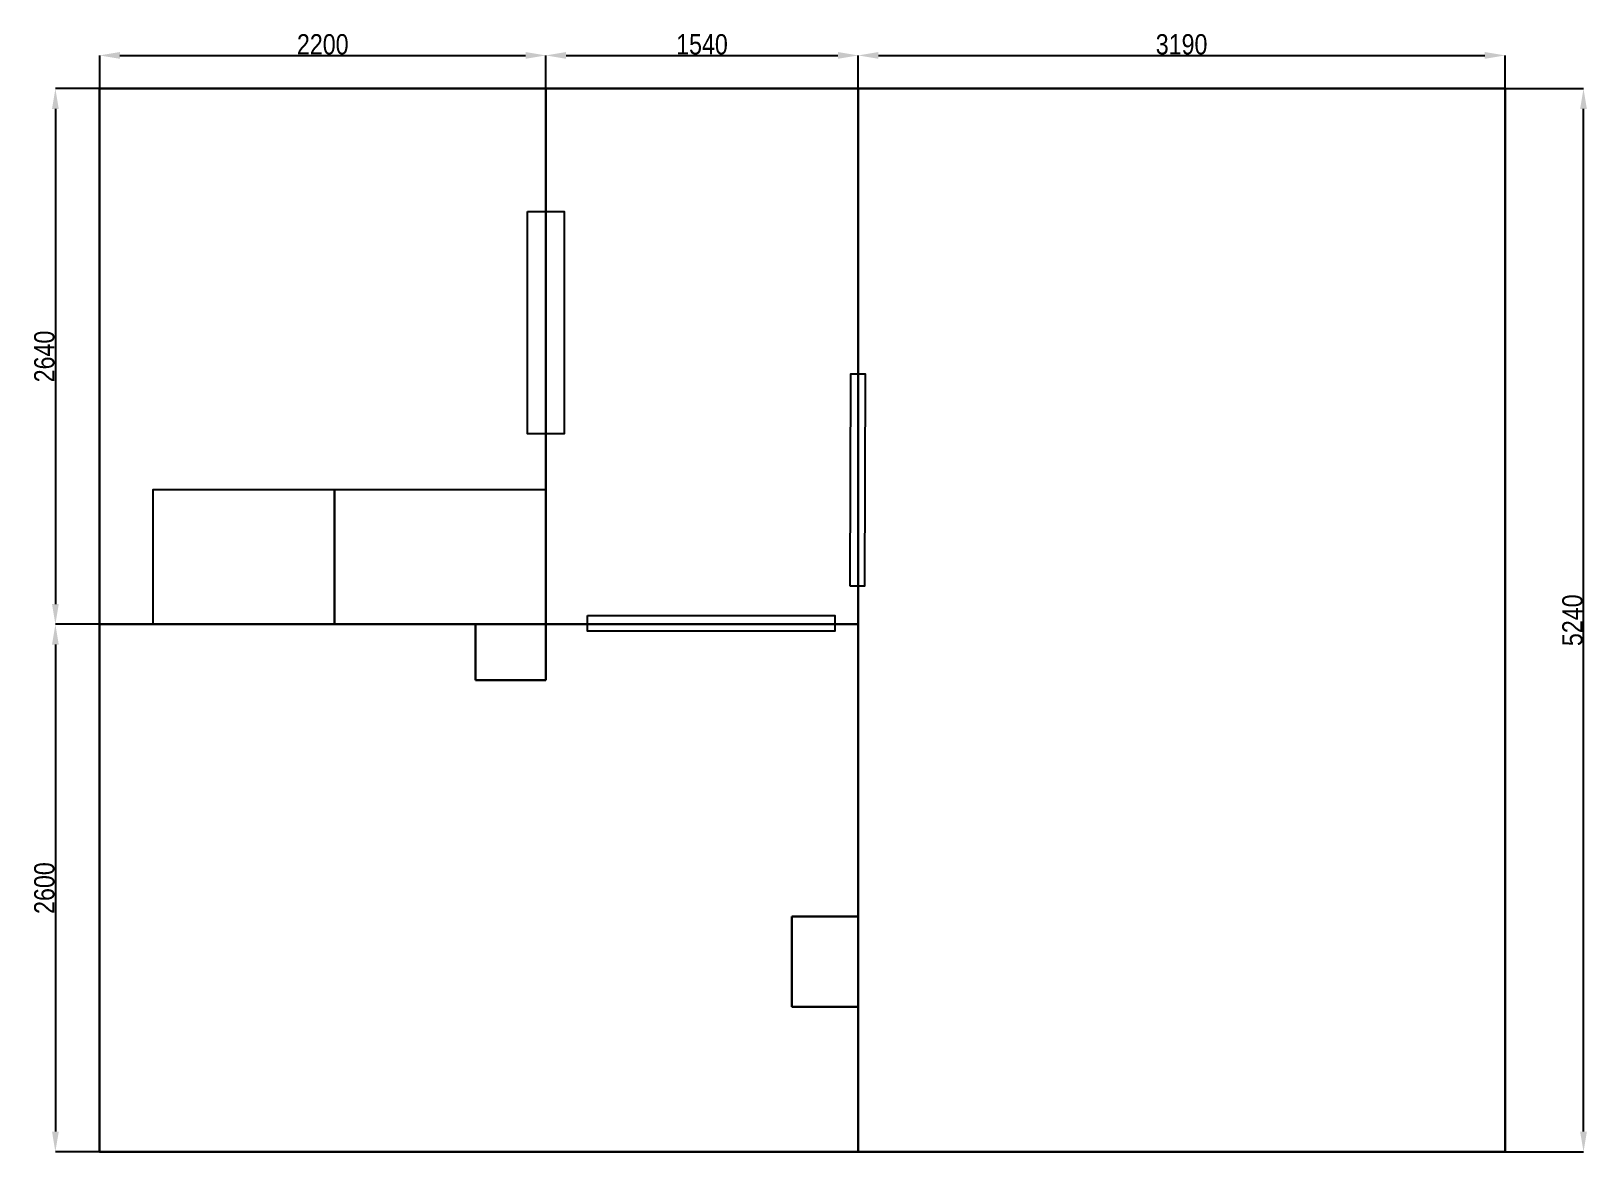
# Model space of a CAD drawing. Header units: millimetres. Extents: x -1 to 14184, y -1 to 9407.
# Drawn here: x 6513 to 14184, y 3883 to 9407 of the extents above; entities that cross this region are included whole.
import ezdxf

# ---------------------------------------------------------------- set-up
doc = ezdxf.new("R2010")
doc.units = ezdxf.units.MM
doc.header["$PDMODE"] = 35
doc.layers.add('dimensions', color=253, linetype='Continuous', lineweight=25)
doc.layers.add('pribor', color=3, linetype='Continuous', lineweight=30)
doc.styles.get("Standard").update_dxf_attribs({"font": 'ARIALN.TTF'})
doc.dimstyles.new('Copy(2) of ISO-25', dxfattribs={"dimtxt": 100, "dimasz": 100, "dimexe": 0, "dimexo": 0.625, "dimgap": 3, "dimtad": 1, "dimtxsty": 'Standard', "dimcen": 2.5, "dimadec": 0, "dimazin": 0, "dimtfac": 1, "dimtmove": 0, "dimatfit": 3, "dimfxl": 1, "dimarcsym": 0})

# ---------------------------------------------------------------- blocks, each defined once
blk = doc.blocks.new('*D17')
at = {"layer": 'Defpoints', "color": 0, "transparency": 16777216}
for p in [(13780.6, 9123.5), (14167.4, 9123.5), (13780.6, 3883.5)]:
    blk.add_point(p, dxfattribs=at)
at = {"layer": 'dimensions', "color": 0, "lineweight": -2, "transparency": 16777216}
for p, q in [((13781.2, 9123.5), (14167.4, 9123.5)), ((14167.4, 3983.5), (14167.4, 9023.5)), ((13781.2, 3883.5), (14167.4, 3883.5))]:
    blk.add_line(p, q, dxfattribs=at)
at = {"layer": 'dimensions', "color": 0, "transparency": 16777216}
for points in [[(14150.7, 9023.5), (14184.1, 9023.5), (14167.4, 9123.5)], [(14150.7, 3983.5), (14184.1, 3983.5), (14167.4, 3883.5)]]:
    blk.add_solid(points, dxfattribs=at)
at = {"layer": 'dimensions', "color": 0, "transparency": 16777216, "insert": (14113.3, 6503.5), "char_height": 100, "attachment_point": 5, "rotation": 90}
blk.add_mtext('5240', dxfattribs=at)
blk = doc.blocks.new('*D18')
at = {"layer": 'Defpoints', "color": 0, "transparency": 16777216}
for p in [(13780.6, 9287.2), (10590.6, 9123.5), (13780.6, 9123.5)]:
    blk.add_point(p, dxfattribs=at)
at = {"layer": 'dimensions', "color": 0, "lineweight": -2, "transparency": 16777216}
for p, q in [((10590.6, 9124.1), (10590.6, 9287.2)), ((10690.6, 9287.2), (13680.6, 9287.2)), ((13780.6, 9124.1), (13780.6, 9287.2))]:
    blk.add_line(p, q, dxfattribs=at)
at = {"layer": 'dimensions', "color": 0, "transparency": 16777216}
for points in [[(10690.6, 9303.9), (10690.6, 9270.5), (10590.6, 9287.2)], [(13680.6, 9303.9), (13680.6, 9270.5), (13780.6, 9287.2)]]:
    blk.add_solid(points, dxfattribs=at)
at = {"layer": 'dimensions', "color": 0, "transparency": 16777216, "insert": (12185.6, 9341.3), "char_height": 100, "attachment_point": 5}
blk.add_mtext('3190', dxfattribs=at)
blk = doc.blocks.new('*D19')
at = {"layer": 'Defpoints', "color": 0, "transparency": 16777216}
for p in [(6850.6, 6483.5), (6632.2, 3883.5), (6850.6, 3883.5)]:
    blk.add_point(p, dxfattribs=at)
at = {"layer": 'dimensions', "color": 0, "lineweight": -2, "transparency": 16777216}
for p, q in [((6849.9, 6483.5), (6632.2, 6483.5)), ((6632.2, 6383.5), (6632.2, 3983.5)), ((6849.9, 3883.5), (6632.2, 3883.5))]:
    blk.add_line(p, q, dxfattribs=at)
at = {"layer": 'dimensions', "color": 0, "transparency": 16777216}
for points in [[(6615.6, 6383.5), (6648.9, 6383.5), (6632.2, 6483.5)], [(6615.6, 3983.5), (6648.9, 3983.5), (6632.2, 3883.5)]]:
    blk.add_solid(points, dxfattribs=at)
at = {"layer": 'dimensions', "color": 0, "transparency": 16777216, "insert": (6578.2, 5183.5), "char_height": 100, "attachment_point": 5, "rotation": 90}
blk.add_mtext('2600', dxfattribs=at)
blk = doc.blocks.new('*D20')
at = {"layer": 'Defpoints', "color": 0, "transparency": 16777216}
for p in [(6850.6, 9123.5), (6632.2, 6483.5), (6850.6, 6483.5)]:
    blk.add_point(p, dxfattribs=at)
at = {"layer": 'dimensions', "color": 0, "lineweight": -2, "transparency": 16777216}
for p, q in [((6849.9, 9123.5), (6632.2, 9123.5)), ((6632.2, 9023.5), (6632.2, 6583.5)), ((6849.9, 6483.5), (6632.2, 6483.5))]:
    blk.add_line(p, q, dxfattribs=at)
at = {"layer": 'dimensions', "color": 0, "transparency": 16777216}
for points in [[(6615.6, 9023.5), (6648.9, 9023.5), (6632.2, 9123.5)], [(6615.6, 6583.5), (6648.9, 6583.5), (6632.2, 6483.5)]]:
    blk.add_solid(points, dxfattribs=at)
at = {"layer": 'dimensions', "color": 0, "transparency": 16777216, "insert": (6578.2, 7803.5), "char_height": 100, "attachment_point": 5, "rotation": 90}
blk.add_mtext('2640', dxfattribs=at)
blk = doc.blocks.new('*D21')
at = {"layer": 'Defpoints', "color": 0, "transparency": 16777216}
for p in [(9050.6, 9287.2), (6850.6, 9123.5), (9050.6, 9123.5)]:
    blk.add_point(p, dxfattribs=at)
at = {"layer": 'dimensions', "color": 0, "lineweight": -2, "transparency": 16777216}
for p, q in [((6850.6, 9124.1), (6850.6, 9287.2)), ((6950.6, 9287.2), (8950.6, 9287.2)), ((9050.6, 9124.1), (9050.6, 9287.2))]:
    blk.add_line(p, q, dxfattribs=at)
at = {"layer": 'dimensions', "color": 0, "transparency": 16777216}
for points in [[(6950.6, 9303.9), (6950.6, 9270.5), (6850.6, 9287.2)], [(8950.6, 9303.9), (8950.6, 9270.5), (9050.6, 9287.2)]]:
    blk.add_solid(points, dxfattribs=at)
at = {"layer": 'dimensions', "color": 0, "transparency": 16777216, "insert": (7950.6, 9341.3), "char_height": 100, "attachment_point": 5}
blk.add_mtext('2200', dxfattribs=at)
blk = doc.blocks.new('*D22')
at = {"layer": 'Defpoints', "color": 0, "transparency": 16777216}
for p in [(10590.6, 9287.2), (9050.6, 9123.5), (10590.6, 9122.8)]:
    blk.add_point(p, dxfattribs=at)
at = {"layer": 'dimensions', "color": 0, "lineweight": -2, "transparency": 16777216}
for p, q in [((9050.6, 9124.1), (9050.6, 9287.2)), ((9150.6, 9287.2), (10490.6, 9287.2)), ((10590.6, 9123.5), (10590.6, 9287.2))]:
    blk.add_line(p, q, dxfattribs=at)
at = {"layer": 'dimensions', "color": 0, "transparency": 16777216}
for points in [[(9150.6, 9303.9), (9150.6, 9270.5), (9050.6, 9287.2)], [(10490.6, 9303.9), (10490.6, 9270.5), (10590.6, 9287.2)]]:
    blk.add_solid(points, dxfattribs=at)
at = {"layer": 'dimensions', "color": 0, "transparency": 16777216, "insert": (9820.6, 9341.3), "char_height": 100, "attachment_point": 5}
blk.add_mtext('1540', dxfattribs=at)

msp = doc.modelspace()

# ---------------------------------------------------------------- linework, layer by layer
at = {"layer": 'dimensions'}
for points in [[(8959.936, 8517.861), (9141.599, 8517.861), (9141.599, 7422.329), (8959.936, 7422.329)], [(10549.616, 6673.596), (10623.738, 6673.596), (10627.614, 7716.638), (10553.492, 7716.638)], [(8007.91, 6483.457), (7114.322, 6483.457), (7114.322, 7147.996), (8007.91, 7147.996)], [(9050.553, 6483.457), (8007.91, 6483.457), (8007.91, 7147.996), (9050.553, 7147.996)], [(9255.429, 6526.68), (10474.905, 6526.68), (10474.905, 6449.609), (9255.429, 6449.609)]]:
    msp.add_lwpolyline(points, close=True, dxfattribs=at)
at = {"layer": 'pribor'}
for p, q in [((10590.553, 9123.457), (6850.553, 9123.457)), ((6850.553, 6483.457), (6850.553, 9123.457)), ((10590.553, 9123.457), (9050.553, 9123.457)), ((9050.553, 9123.457), (9050.553, 6483.457)), ((13780.553, 9123.457), (10590.553, 9123.457)), ((10590.553, 9123.457), (10590.553, 3883.457)), ((13780.553, 3883.457), (13780.553, 9123.457)), ((6850.553, 3883.457), (6850.553, 6483.457)), ((6850.553, 6483.457), (10590.553, 6483.457)), ((8703.973, 6208.322), (8703.973, 6483.457)), ((9050.553, 6484.082), (9050.553, 6208.322)), ((9050.553, 6208.322), (8703.973, 6208.322)), ((10264.266, 4597.839), (10264.266, 5043.36)), ((10264.266, 5043.36), (10590.553, 5043.36)), ((10590.553, 4597.839), (10264.266, 4597.839)), ((10590.553, 3883.457), (6850.553, 3883.457)), ((10590.553, 3883.457), (13780.553, 3883.457))]:
    msp.add_line(p, q, dxfattribs=at)

# ---------------------------------------------------------------- dimensions: what is measured, and where the dimension line sits
at = {"layer": 'dimensions'}
for base, p1, p2, picture, middle in [((9050.553, 9287.205), (6850.553, 9123.457), (9050.553, 9123.457), '*D21', (7950.553, 9341.262)), ((10590.553, 9287.205), (9050.553, 9123.457), (10590.553, 9122.832), '*D22', (9820.553, 9341.262)), ((13780.553, 9287.205), (10590.553, 9123.457), (13780.553, 9123.457), '*D18', (12185.553, 9341.262))]:
    dim = msp.add_linear_dim(base=base, p1=p1, p2=p2, dimstyle='Copy(2) of ISO-25', dxfattribs=at)
    dim.commit()
    dim.dimension.update_dxf_attribs({"geometry": picture, "text_midpoint": middle})
for base, p1, p2, picture, middle in [((6632.222, 6483.457), (6850.553, 9123.457), (6850.553, 6483.457), '*D20', (6578.165, 7803.457)), ((14167.384, 9123.457), (13780.553, 3883.457), (13780.553, 9123.457), '*D17', (14113.327, 6503.457)), ((6632.222, 3883.457), (6850.553, 6483.457), (6850.553, 3883.457), '*D19', (6578.165, 5183.457))]:
    dim = msp.add_linear_dim(base=base, p1=p1, p2=p2, angle=90, dimstyle='Copy(2) of ISO-25', dxfattribs=at)
    dim.commit()
    dim.dimension.update_dxf_attribs({"geometry": picture, "text_midpoint": middle})

doc.saveas('drawing.dxf')
